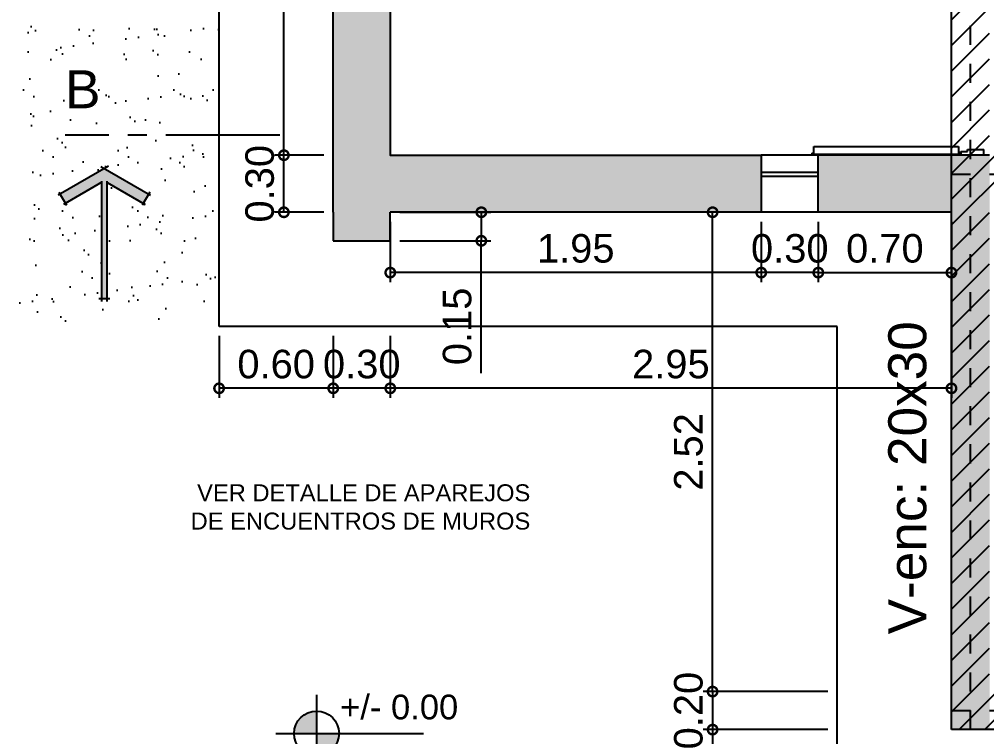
# Model space of a CAD drawing. Header units: millimetres. Extents: x 141 to 475, y -20 to 129.
# Drawn here: x 363.99 to 369.08, y 14.34 to 18.11 of the extents above; entities that cross this region are included whole.
import ezdxf

# ---------------------------------------------------------------- set-up
doc = ezdxf.new("R2010")
doc.units = ezdxf.units.MM
doc.header["$LTSCALE"] = 0.1
doc.header["$MEASUREMENT"] = 0
doc.header["$PDMODE"] = 3
doc.header["$PDSIZE"] = 0.1
doc.linetypes.add('ACAD_ISO04W100', pattern=[30, 24, -3, 0, -3])
doc.linetypes.add('ACAD_ISO10W100', pattern=[18, 12, -3, 0, -3])
doc.layers.get('DEFPOINTS').update_dxf_attribs({"color": 1})
for name, color, linetype in [('Carpinterias', 7, 'Continuous'), ('CONTORNO VIGA', 4, 'Continuous'), ('Cotas', 1, 'Continuous'), ('Cubierta', 7, 'Continuous'), ('EJE VIGA', 3, 'ACAD_ISO10W100'), ('ELMER', 2, 'Continuous'), ('Equipamiento', 7, 'Continuous'), ('HATCH', 10, 'Continuous'), ('Muros', 7, 'Continuous'), ('Proyecciones', 1, 'Continuous'), ('Sombras', 7, 'Continuous'), ('Textos', 7, 'Continuous')]:
    doc.layers.add(name, color=color, linetype=linetype)
doc.styles.add('ARIAL', font='arial.ttf', dxfattribs={"height": 0.18})
doc.styles.add('Diego', font='arial.ttf')
doc.styles.get("Standard").update_dxf_attribs({"font": 'arial.ttf'})
doc.dimstyles.new('Cota Diego', dxfattribs={"dimtxt": 0.185, "dimasz": 0.1, "dimexe": 0.05, "dimexo": 0.05, "dimgap": 0.05, "dimtad": 1, "dimdsep": 46, "dimtxsty": 'Standard', "dimblk": 'DOTSMALL', "dimcen": 0.05, "dimclrd": 1, "dimclre": 1, "dimclrt": 1, "dimadec": 0, "dimazin": 0, "dimtfac": 1, "dimtmove": 0, "dimatfit": 3, "dimldrblk": 'DOTSMALL', "dimfxl": 1, "dimlwe": -1, "dimarcsym": 0})

# ---------------------------------------------------------------- blocks, each defined once
blk = doc.blocks.new('SDFGBB')
blk.add_hatch(color=256).paths.add_polyline_path([(-0.3534641503283543, 0.3156360717175644), (-0.4017725409753379, 0.2319634846851111), (-4.396425202673264e-15, 1.463693672897868e-15), (0.401772540975352, 0.2319634846851115), (0.3534641503283679, 0.3156360717175654), (0.02442512495781557, 0.1256653018460636), (0.02442512495781557, 1.177012113515872), (-0.02177106178862687, 1.177012113515872), (-0.02177106178862687, 0.1241329777608655)])
for p, q in [((-0.05096273118419958, 1.177012113515872), (0.04976946438330287, 1.177012113515872)), ((-0.02177106178862687, 1.205286997512445), (-0.02177106178862687, 0.1155884806716472)), ((0.02442512495781557, 1.205286997512445), (0.02442512495781557, 0.1155884806716472)), ((-0.4120017513172343, 0.2142459726516392), (-0.3432349399864592, 0.333353583751034)), ((-0.02177106178862687, 0.1241329777608655), (-0.3695249755971446, 0.3249087935099055)), ((0.02442512495780136, 0.1256653018460554), (0.3695249755971588, 0.3249087935099055)), ((0.4120017513172485, 0.2142459726516392), (0.3432349399864734, 0.333353583751034)), ((0.03732292342441212, -0.0215483998860293), (-0.4178333662441247, 0.2412362064774527)), ((-0.03297260882378339, -0.01903674458029059), (0.4178333662441389, 0.2412362064774527))]:
    blk.add_line(p, q)
blk = doc.blocks.new('_DotSmall')
at = {"color": 0, "linetype": 'ByBlock', "const_width": 0.5}
blk.add_lwpolyline([(-0.0625, 0, 1), (0.0625, 0, 1)], format="xyb", close=True, dxfattribs=at)
blk = doc.blocks.new('*D377')
at = {"color": 1, "linetype": 'Continuous', "transparency": 16777216}
for p, q in [((368.8935268103909, 17.04937354776993), (368.8935268103909, 16.12374587622602)), ((365.9435268103911, 16.44937354777002), (365.9435268103911, 16.12374587622602))]:
    blk.add_line(p, q, dxfattribs=at)
at = {"color": 1, "linetype": 'Continuous', "lineweight": -2, "transparency": 16777216}
blk.add_line((368.8935268103909, 16.17374587622602), (365.9435268103911, 16.17374587622602), dxfattribs=at)
at = {"layer": 'DEFPOINTS', "color": 0, "linetype": 'Continuous', "transparency": 16777216}
for p in [(368.8935268103909, 17.09937354776993), (365.9435268103911, 16.49937354777002), (365.9435268103911, 16.17374587622602)]:
    blk.add_point(p, dxfattribs=at)
at = {"color": 1, "linetype": 'Continuous', "lineweight": -2, "transparency": 16777216, "xscale": 0.1, "yscale": 0.1, "zscale": 0.1, "rotation": 180}
blk.add_blockref('_DotSmall', (365.9435268103911, 16.17374587622602), dxfattribs=at)
at = {"color": 1, "linetype": 'Continuous', "lineweight": -2, "transparency": 16777216, "xscale": 0.1, "yscale": 0.1, "zscale": 0.1}
blk.add_blockref('_DotSmall', (368.8935268103909, 16.17374587622602), dxfattribs=at)
at = {"color": 1, "linetype": 'Continuous', "transparency": 16777216, "insert": (367.418526810391, 16.30033182438428), "char_height": 0.15, "attachment_point": 5}
blk.add_mtext('2.95', dxfattribs=at)
blk = doc.blocks.new('*D378')
at = {"color": 1, "linetype": 'Continuous', "transparency": 16777216}
for p, q in [((365.6435268103909, 16.44937354776979), (365.6435268103909, 16.12374587622602)), ((365.9435268103911, 16.44937354776979), (365.9435268103911, 16.12374587622602))]:
    blk.add_line(p, q, dxfattribs=at)
at = {"color": 1, "linetype": 'Continuous', "lineweight": -2, "transparency": 16777216}
blk.add_line((365.9435268103911, 16.17374587622602), (365.6435268103909, 16.17374587622602), dxfattribs=at)
at = {"layer": 'DEFPOINTS', "color": 0, "linetype": 'Continuous', "transparency": 16777216}
for p in [(365.6435268103909, 16.49937354776979), (365.9435268103911, 16.49937354776979), (365.6435268103909, 16.17374587622602)]:
    blk.add_point(p, dxfattribs=at)
at = {"color": 1, "linetype": 'Continuous', "lineweight": -2, "transparency": 16777216, "xscale": 0.1, "yscale": 0.1, "zscale": 0.1, "rotation": 180}
blk.add_blockref('_DotSmall', (365.6435268103909, 16.17374587622602), dxfattribs=at)
at = {"color": 1, "linetype": 'Continuous', "lineweight": -2, "transparency": 16777216, "xscale": 0.1, "yscale": 0.1, "zscale": 0.1}
blk.add_blockref('_DotSmall', (365.9435268103911, 16.17374587622602), dxfattribs=at)
at = {"color": 1, "linetype": 'Continuous', "transparency": 16777216, "insert": (365.793526810391, 16.30038298400228), "char_height": 0.15, "attachment_point": 5}
blk.add_mtext('0.30', dxfattribs=at)
blk = doc.blocks.new('*D379')
at = {"color": 1, "linetype": 'Continuous', "transparency": 16777216}
for p, q in [((365.593526810391, 17.39937354776989), (365.3340901626369, 17.39937354776989)), ((365.593526810391, 17.09937354777198), (365.3340901626369, 17.09937354777198))]:
    blk.add_line(p, q, dxfattribs=at)
at = {"color": 1, "linetype": 'Continuous', "lineweight": -2, "transparency": 16777216}
blk.add_line((365.3840901626369, 17.09937354777198), (365.3840901626369, 17.39937354776989), dxfattribs=at)
at = {"layer": 'DEFPOINTS', "color": 0, "linetype": 'Continuous', "transparency": 16777216}
for p in [(365.3840901626369, 17.39937354776989), (365.643526810391, 17.39937354776989), (365.643526810391, 17.09937354777198)]:
    blk.add_point(p, dxfattribs=at)
at = {"color": 1, "linetype": 'Continuous', "lineweight": -2, "transparency": 16777216, "xscale": 0.1, "yscale": 0.1, "zscale": 0.1}
for p, rotation in [((365.3840901626369, 17.39937354776989), 90), ((365.3840901626369, 17.09937354777198), 270)]:
    blk.add_blockref('_DotSmall', p, dxfattribs=dict(at, rotation=rotation))
at = {"color": 1, "linetype": 'Continuous', "transparency": 16777216, "insert": (365.2574530548599, 17.24937354776979), "char_height": 0.15, "attachment_point": 5, "rotation": 90}
blk.add_mtext('0.30', dxfattribs=at)
blk = doc.blocks.new('*D380')
at = {"color": 1, "linetype": 'Continuous', "transparency": 16777216}
for p, q in [((365.5705247168302, 20.89937354776989), (365.3340901626369, 20.89937354776989)), ((365.593526810391, 17.39937354776989), (365.3340901626369, 17.39937354776989))]:
    blk.add_line(p, q, dxfattribs=at)
at = {"color": 1, "linetype": 'Continuous', "lineweight": -2, "transparency": 16777216}
blk.add_line((365.3840901626369, 17.39937354776989), (365.3840901626369, 20.89937354776989), dxfattribs=at)
at = {"layer": 'DEFPOINTS', "color": 0, "linetype": 'Continuous', "transparency": 16777216}
for p in [(365.3840901626369, 20.89937354776989), (365.6205247168302, 20.89937354776989), (365.643526810391, 17.39937354776989)]:
    blk.add_point(p, dxfattribs=at)
at = {"color": 1, "linetype": 'Continuous', "lineweight": -2, "transparency": 16777216, "xscale": 0.1, "yscale": 0.1, "zscale": 0.1}
for p, rotation in [((365.3840901626369, 20.89937354776989), 90), ((365.3840901626369, 17.39937354776989), 270)]:
    blk.add_blockref('_DotSmall', p, dxfattribs=dict(at, rotation=rotation))
at = {"color": 1, "linetype": 'Continuous', "transparency": 16777216, "insert": (365.2574530548605, 19.14937354776978), "char_height": 0.15, "attachment_point": 5, "rotation": 90}
blk.add_mtext('3.50', dxfattribs=at)
blk = doc.blocks.new('*D382')
at = {"color": 1, "linetype": 'Continuous', "transparency": 16777216}
for p, q in [((368.1435268103912, 14.37937354776991), (367.5878593746102, 14.37937354776991)), ((368.2435268103909, 13.77937354776935), (367.5878593746102, 13.77937354776935))]:
    blk.add_line(p, q, dxfattribs=at)
at = {"color": 1, "linetype": 'Continuous', "lineweight": -2, "transparency": 16777216}
blk.add_line((367.6378593746102, 14.37937354776991), (367.6378593746102, 13.77937354776935), dxfattribs=at)
at = {"layer": 'DEFPOINTS', "color": 0, "linetype": 'Continuous', "transparency": 16777216}
for p in [(368.1935268103912, 14.37937354776991), (367.6378593746102, 13.77937354776935), (368.2935268103909, 13.77937354776935)]:
    blk.add_point(p, dxfattribs=at)
at = {"color": 1, "linetype": 'Continuous', "lineweight": -2, "transparency": 16777216, "xscale": 0.1, "yscale": 0.1, "zscale": 0.1}
for p, rotation in [((367.6378593746102, 14.37937354776991), 90), ((367.6378593746102, 13.77937354776935), 270)]:
    blk.add_blockref('_DotSmall', p, dxfattribs=dict(at, rotation=rotation))
at = {"color": 1, "linetype": 'Continuous', "transparency": 16777216, "insert": (367.5112734264513, 13.97937354775776), "char_height": 0.15, "attachment_point": 5, "rotation": 90}
blk.add_mtext('0.60', dxfattribs=at)
blk = doc.blocks.new('Nivel Planta')
at = {"layer": 'Cubierta'}
h = blk.add_hatch(color=1, dxfattribs=at)
h.paths.add_polyline_path([(509.8506787172729, 209.4130549533734, 0.4142135623730849), (509.732702954717, 209.2950791908175), (509.8506787172728, 209.2950791908175)])
h.paths.add_polyline_path([(509.9686544798288, 209.2950791908175), (509.8506787172728, 209.2950791908175), (509.8506787172729, 209.1771034282616, 0.4142135623730849)])
at = {"layer": 'Cotas', "color": 1}
for p, q in [((509.8506787172729, 209.4985706624419), (509.8506787172729, 209.0904206998978)), ((509.636122909666, 209.2950791908175), (510.4130989294882, 209.2950791908175))]:
    blk.add_line(p, q, dxfattribs=at)
blk.add_circle((509.8506787172729, 209.2950791908175), 0.1179757625559026, dxfattribs=at)
blk = doc.blocks.new('*D392')
at = {"color": 1, "linetype": 'Continuous', "transparency": 16777216}
for p, q in [((367.843526810391, 17.09937354776994), (367.5878593746102, 17.09937354776994)), ((368.243526810391, 14.57937354776981), (367.5878593746102, 14.57937354776981))]:
    blk.add_line(p, q, dxfattribs=at)
at = {"color": 1, "linetype": 'Continuous', "lineweight": -2, "transparency": 16777216}
blk.add_line((367.6378593746102, 14.57937354776981), (367.6378593746102, 17.09937354776994), dxfattribs=at)
at = {"layer": 'DEFPOINTS', "color": 0, "linetype": 'Continuous', "transparency": 16777216}
for p in [(367.6378593746102, 17.09937354776994), (367.893526810391, 17.09937354776994), (368.293526810391, 14.57937354776981)]:
    blk.add_point(p, dxfattribs=at)
at = {"color": 1, "linetype": 'Continuous', "lineweight": -2, "transparency": 16777216, "xscale": 0.1, "yscale": 0.1, "zscale": 0.1}
for p, rotation in [((367.6378593746102, 17.09937354776994), 90), ((367.6378593746102, 14.57937354776981), 270)]:
    blk.add_blockref('_DotSmall', p, dxfattribs=dict(at, rotation=rotation))
at = {"color": 1, "linetype": 'Continuous', "transparency": 16777216, "insert": (367.5112734264519, 15.83937354776977), "char_height": 0.15, "attachment_point": 5, "rotation": 90}
blk.add_mtext('2.52', dxfattribs=at)
blk = doc.blocks.new('*D393')
at = {"color": 1, "linetype": 'Continuous', "transparency": 16777216}
for p, q in [((368.243526810391, 14.57937354776981), (367.5878593746102, 14.57937354776981)), ((368.2435268103909, 14.37937354776982), (367.5878593746102, 14.37937354776982))]:
    blk.add_line(p, q, dxfattribs=at)
at = {"color": 1, "linetype": 'Continuous', "lineweight": -2, "transparency": 16777216}
blk.add_line((367.6378593746102, 14.57937354776981), (367.6378593746102, 14.37937354776982), dxfattribs=at)
at = {"layer": 'DEFPOINTS', "color": 0, "linetype": 'Continuous', "transparency": 16777216}
for p in [(368.293526810391, 14.57937354776981), (367.6378593746102, 14.37937354776982), (368.2935268103909, 14.37937354776982)]:
    blk.add_point(p, dxfattribs=at)
at = {"color": 1, "linetype": 'Continuous', "lineweight": -2, "transparency": 16777216, "xscale": 0.1, "yscale": 0.1, "zscale": 0.1}
for p, rotation in [((367.6378593746102, 14.57937354776981), 90), ((367.6378593746102, 14.37937354776982), 270)]:
    blk.add_blockref('_DotSmall', p, dxfattribs=dict(at, rotation=rotation))
at = {"color": 1, "linetype": 'Continuous', "transparency": 16777216, "insert": (367.5112734264513, 14.47937354776984), "char_height": 0.15, "attachment_point": 5, "rotation": 90}
blk.add_mtext('0.20', dxfattribs=at)
blk = doc.blocks.new('*D395')
at = {"color": 1, "linetype": 'Continuous', "transparency": 16777216}
for p, q in [((367.8935268103909, 17.04937354777197), (367.8935268103909, 16.73207136938037)), ((368.1935268103908, 17.04937354776993), (368.1935268103908, 16.73207136938037))]:
    blk.add_line(p, q, dxfattribs=at)
at = {"color": 1, "linetype": 'Continuous', "lineweight": -2, "transparency": 16777216}
blk.add_line((368.1935268103908, 16.78207136938038), (367.8935268103909, 16.78207136938038), dxfattribs=at)
at = {"layer": 'DEFPOINTS', "color": 0, "linetype": 'Continuous', "transparency": 16777216}
for p in [(367.8935268103909, 17.09937354777198), (368.1935268103908, 17.09937354776993), (367.8935268103909, 16.78207136938038)]:
    blk.add_point(p, dxfattribs=at)
at = {"color": 1, "linetype": 'Continuous', "lineweight": -2, "transparency": 16777216, "xscale": 0.1, "yscale": 0.1, "zscale": 0.1, "rotation": 180}
blk.add_blockref('_DotSmall', (367.8935268103909, 16.78207136938038), dxfattribs=at)
at = {"color": 1, "linetype": 'Continuous', "lineweight": -2, "transparency": 16777216, "xscale": 0.1, "yscale": 0.1, "zscale": 0.1}
blk.add_blockref('_DotSmall', (368.1935268103908, 16.78207136938038), dxfattribs=at)
at = {"color": 1, "linetype": 'Continuous', "transparency": 16777216, "insert": (368.0435268103909, 16.90870847715664), "char_height": 0.15, "attachment_point": 5}
blk.add_mtext('0.30', dxfattribs=at)
blk = doc.blocks.new('*D396')
at = {"color": 1, "linetype": 'Continuous', "transparency": 16777216}
for p, q in [((368.1935268103908, 17.04937354776993), (368.1935268103908, 16.73207136938037)), ((368.8935268103909, 17.04937354776993), (368.8935268103909, 16.73207136938037))]:
    blk.add_line(p, q, dxfattribs=at)
at = {"color": 1, "linetype": 'Continuous', "lineweight": -2, "transparency": 16777216}
blk.add_line((368.1935268103908, 16.78207136938038), (368.8935268103909, 16.78207136938038), dxfattribs=at)
at = {"layer": 'DEFPOINTS', "color": 0, "linetype": 'Continuous', "transparency": 16777216}
for p in [(368.1935268103908, 17.09937354776993), (368.8935268103909, 17.09937354776993), (368.8935268103909, 16.78207136938038)]:
    blk.add_point(p, dxfattribs=at)
at = {"color": 1, "linetype": 'Continuous', "lineweight": -2, "transparency": 16777216, "xscale": 0.1, "yscale": 0.1, "zscale": 0.1, "rotation": 180}
blk.add_blockref('_DotSmall', (368.1935268103908, 16.78207136938038), dxfattribs=at)
at = {"color": 1, "linetype": 'Continuous', "lineweight": -2, "transparency": 16777216, "xscale": 0.1, "yscale": 0.1, "zscale": 0.1}
blk.add_blockref('_DotSmall', (368.8935268103909, 16.78207136938038), dxfattribs=at)
at = {"color": 1, "linetype": 'Continuous', "transparency": 16777216, "insert": (368.5435268103909, 16.90865731753863), "char_height": 0.15, "attachment_point": 5}
blk.add_mtext('0.70', dxfattribs=at)
blk = doc.blocks.new('*D397')
at = {"color": 1, "linetype": 'Continuous', "transparency": 16777216}
for p, q in [((365.9435268103908, 17.04937354777197), (365.9435268103908, 16.73207136938037)), ((367.8935268103909, 17.04937354776993), (367.8935268103909, 16.73207136938037))]:
    blk.add_line(p, q, dxfattribs=at)
at = {"color": 1, "linetype": 'Continuous', "lineweight": -2, "transparency": 16777216}
blk.add_line((367.8935268103909, 16.78207136938038), (365.9435268103908, 16.78207136938038), dxfattribs=at)
at = {"layer": 'DEFPOINTS', "color": 0, "linetype": 'Continuous', "transparency": 16777216}
for p in [(365.9435268103908, 17.09937354777198), (367.8935268103909, 17.09937354776993), (365.9435268103908, 16.78207136938038)]:
    blk.add_point(p, dxfattribs=at)
at = {"color": 1, "linetype": 'Continuous', "lineweight": -2, "transparency": 16777216, "xscale": 0.1, "yscale": 0.1, "zscale": 0.1, "rotation": 180}
blk.add_blockref('_DotSmall', (365.9435268103908, 16.78207136938038), dxfattribs=at)
at = {"color": 1, "linetype": 'Continuous', "lineweight": -2, "transparency": 16777216, "xscale": 0.1, "yscale": 0.1, "zscale": 0.1}
blk.add_blockref('_DotSmall', (367.8935268103909, 16.78207136938038), dxfattribs=at)
at = {"color": 1, "linetype": 'Continuous', "transparency": 16777216, "insert": (366.9185268103909, 16.90865731753863), "char_height": 0.15, "attachment_point": 5}
blk.add_mtext('1.95', dxfattribs=at)
blk = doc.blocks.new('*D398')
at = {"color": 1, "linetype": 'Continuous', "transparency": 16777216}
for p, q in [((365.043526810391, 16.44937354776979), (365.043526810391, 16.12374587622605)), ((365.6435268103909, 16.44937354776979), (365.6435268103909, 16.12374587622605))]:
    blk.add_line(p, q, dxfattribs=at)
at = {"color": 1, "linetype": 'Continuous', "lineweight": -2, "transparency": 16777216}
blk.add_line((365.6435268103909, 16.17374587622605), (365.043526810391, 16.17374587622605), dxfattribs=at)
at = {"layer": 'DEFPOINTS', "color": 0, "linetype": 'Continuous', "transparency": 16777216}
for p in [(365.043526810391, 16.49937354776979), (365.6435268103909, 16.49937354776979), (365.043526810391, 16.17374587622605)]:
    blk.add_point(p, dxfattribs=at)
at = {"color": 1, "linetype": 'Continuous', "lineweight": -2, "transparency": 16777216, "xscale": 0.1, "yscale": 0.1, "zscale": 0.1, "rotation": 180}
blk.add_blockref('_DotSmall', (365.043526810391, 16.17374587622605), dxfattribs=at)
at = {"color": 1, "linetype": 'Continuous', "lineweight": -2, "transparency": 16777216, "xscale": 0.1, "yscale": 0.1, "zscale": 0.1}
blk.add_blockref('_DotSmall', (365.6435268103909, 16.17374587622605), dxfattribs=at)
at = {"color": 1, "linetype": 'Continuous', "transparency": 16777216, "insert": (365.3435268103909, 16.3003318243843), "char_height": 0.15, "attachment_point": 5}
blk.add_mtext('0.60', dxfattribs=at)
blk = doc.blocks.new('*D399')
at = {"color": 1, "linetype": 'Continuous', "transparency": 16777216}
for p, q in [((365.993526810391, 17.09937354777198), (366.4721277710028, 17.09937354777198)), ((365.993526810391, 16.94937354777198), (366.4721277710028, 16.94937354777198))]:
    blk.add_line(p, q, dxfattribs=at)
at = {"color": 1, "linetype": 'Continuous', "lineweight": -2, "transparency": 16777216}
for p in [(366.4221277710027, 17.09937354777198), (366.4221277710027, 16.25399496659664)]:
    blk.add_line(p, (366.4221277710027, 16.94937354777198), dxfattribs=at)
at = {"layer": 'DEFPOINTS', "color": 0, "linetype": 'Continuous', "transparency": 16777216}
for p in [(365.9435268103909, 17.09937354777198), (365.943526810391, 16.94937354777198), (366.4221277710027, 16.94937354777198)]:
    blk.add_point(p, dxfattribs=at)
at = {"color": 1, "linetype": 'Continuous', "lineweight": -2, "transparency": 16777216, "xscale": 0.1, "yscale": 0.1, "zscale": 0.1}
for p, rotation in [((366.4221277710027, 17.09937354777198), 90), ((366.4221277710027, 16.94937354777198), 270)]:
    blk.add_blockref('_DotSmall', p, dxfattribs=dict(at, rotation=rotation))
at = {"color": 1, "linetype": 'Continuous', "transparency": 16777216, "insert": (366.2955418228444, 16.49937354776979), "char_height": 0.15, "attachment_point": 5, "rotation": 90}
blk.add_mtext('0.15', dxfattribs=at)

msp = doc.modelspace()

# ---------------------------------------------------------------- hatches: boundary and pattern name
at = {"layer": 'ELMER', "linetype": 'Continuous', "transparency": 33554559}
h = msp.add_hatch(color=10, dxfattribs=at)
h.dxf.hatch_style = 1
edge = h.paths.add_edge_path()
edge.add_line((365.9435268103908, 20.89937354776988), (368.0435268103907, 20.89937354776988))
edge.add_line((368.0435268103907, 20.89937354776988), (368.0435268103907, 21.19937354776984))
edge.add_line((368.0435268103907, 21.19937354776984), (365.9435268103909, 21.19937354777004))
edge.add_line((365.9435268103909, 21.19937354777004), (365.9435268103909, 21.34937354777007))
edge.add_line((365.9435268103909, 21.34937354777007), (365.6435268103909, 21.34937354777007))
edge.add_line((365.6435268103909, 21.34937354777007), (365.6435268103909, 21.19937354777007))
edge.add_line((365.6435268103909, 21.19937354777007), (365.6435268103909, 18.73340601558426))
edge.add_arc((365.809292491025, 17.24539293601208), 1.497217815100397, 84.85619192397701, 96.35658041541808, ccw=False)
edge.add_line((365.9435268103908, 18.73658116469362), (365.9435268103908, 20.89937354776988))
edge = h.paths.add_edge_path()
edge.add_arc((365.809292491025, 17.24539293601208), 1.497217815100399, 84.85619192397697, 96.35658041541815)
edge.add_line((365.6435268103909, 18.73340601558426), (365.6435268103909, 17.09937354777198))
edge.add_line((365.6435268103909, 17.09937354777198), (365.6435268103909, 16.94937354777197))
edge.add_line((365.6435268103909, 16.94937354777197), (365.9435268103909, 16.94937354777197))
edge.add_line((365.9435268103909, 16.94937354777197), (365.9435268103908, 17.09937354777198))
edge.add_line((365.9435268103908, 17.09937354777198), (367.2993728660761, 17.09937354777198))
edge.add_arc((365.8092924910253, 17.24539293601227), 1.497217815100271, 354.403209465585, 359.9999999999923)
edge.add_arc((365.8092924910249, 17.245392936012), 1.49721781510064, 2.447205046648262e-12, 5.90299291219808)
edge.add_line((367.2985712282176, 17.39937354777969), (365.9435268103908, 17.39937354776988))
edge.add_line((365.9435268103908, 17.39937354776988), (365.9435268103908, 18.73658116469362))
edge = h.paths.add_edge_path()
edge.add_line((367.8935268103911, 17.39937354778398), (367.2985712282176, 17.39937354777969))
edge.add_arc((365.8092924910249, 17.245392936012), 1.497217815100641, 2.3874235921539366e-12, 5.902992912197988, ccw=False)
edge.add_arc((365.8092924910253, 17.24539293601227), 1.497217815100271, 354.403209465585, 359.9999999999924, ccw=False)
edge.add_line((367.2993728660761, 17.09937354777198), (367.8935268103909, 17.09937354777198))
edge.add_line((367.8935268103909, 17.09937354777198), (367.8935268103911, 17.39937354778398))
h.paths.add_polyline_path([(369.0935268103909, 17.39937354776988), (368.1935268103908, 17.39937354776988), (368.1935268103908, 17.09937354776993), (368.8935268103909, 17.09937354776993), (368.8935268103909, 14.3793735477699), (369.0935268103909, 14.3793735477699)])
h.paths.add_polyline_path([(370.843526810391, 14.87937354776959), (370.994699182846, 14.87937354776965), (370.9946991828459, 15.17937354776963), (370.8441129966184, 15.17937354776963), (370.8435268103908, 17.19937354776961), (370.6935268103908, 17.19937354776961), (370.6935268103908, 14.57937354776972), (369.3935268103909, 14.57937354776972), (369.3935268103909, 14.3793735477699), (370.8435268103909, 14.3793735477699)])
h.paths.add_polyline_path([(372.9435268103908, 15.17937354777008), (371.8946991828526, 15.17937354777017), (371.8946991828526, 14.87937354776982), (372.9435268103908, 14.8793735477699)])
h.paths.add_polyline_path([(373.993526810393, 22.19937354777018), (373.8435268103909, 22.19937354777029), (373.8435268103996, 13.97937354776845), (373.9935268103941, 13.9793735477697)])
h.paths.add_polyline_path([(374.1435268103909, 22.19937354777007), (373.993526810393, 22.19937354777018), (373.9935268103941, 13.9793735477697), (374.1435268103943, 13.97937354777095)])
h.paths.add_polyline_path([(370.8435268103909, 20.89937354777011), (371.543526810391, 20.89937354777011), (371.5435268103907, 21.19937354777007), (370.4935268103908, 21.19937354777007), (370.493526810391, 20.99937354777002), (370.6935268103908, 20.99937354777002), (370.6935268103908, 18.34937354777016), (369.9435268103908, 18.34937354777016), (369.9435268103908, 18.19937354777007), (370.8435268103909, 18.19937354777007)])
h.paths.add_polyline_path([(369.1435268103975, 18.39937354776988), (369.0935268103975, 18.39937354777011), (369.0935268103975, 20.99937354776979), (369.2935268103907, 20.99937354776957), (369.2935268103976, 21.19937354777052), (369.0935268103975, 21.19937354777007), (369.0935268103975, 22.19937354776987), (368.9435268104049, 22.19937354776984), (368.9435268103977, 18.19937354777007), (369.1435268103975, 18.19937354777007)])
h.paths.add_polyline_path([(372.9435268103908, 21.19937354777007), (372.1435268103909, 21.19937354777007), (372.1435268103909, 20.89937354777011), (372.9435268103908, 20.89937354777011)])
at = {"layer": 'HATCH', "true_color": 0xf26722, "transparency": 33554559}
h = msp.add_hatch(dxfattribs=at)
h.set_pattern_fill('AR-SAND', color=30, scale=0.005)
h.set_pattern_definition([(37.50000000000001, (177.9386646775976, -3.598047072206512), (-0.008000156479920228, 0.2447066186646712), [0, -0.19304, 0, -0.2159, 0, -0.206375]), (7.499999999999999, (177.9386646775976, -3.598047072206512), (0.2247616415690013, 0.3584125502841771), [0, -0.10414, 0, -0.17399, 0, -0.06667500000000001]), (327.5, (177.7824546775976, -3.598047072206512), (0.395496185120729, 0.000718592339272881), [0, -0.0635, 0, -0.2286, 0, -0.29845]), (317.5, (177.7824546775976, -3.598047072206512), (0.3817782262361486, 0.1114646616286081), [0, -0.03175, 0, -0.14986, 0, -0.17145])])
h.paths.add_polyline_path([(365.0435268103907, 21.79937354776997), (363.9935268103924, 21.79937354776996), (363.9935268103924, 16.49937354776979), (365.043526810391, 16.49937354776979)])
h.paths.add_polyline_path([(364.440286371744, 17.3295627923227), (364.6734870548704, 17.19492431514449), (364.6454474340634, 17.14635826728181), (364.4544634377321, 17.25662292897456), (364.4544634377321, 16.64639009900333), (364.4276498026317, 16.64639009900333), (364.4276498026317, 17.25751233526043), (364.2351253094247, 17.14635826728183), (364.2070856886177, 17.1949243151445)], flags=16)
h.paths.add_polyline_path([(364.1632392654615, 17.53667229119586), (364.4495967006593, 17.53667229119583), (364.4495967006593, 17.94881417386976), (364.1632392654615, 17.94881417386981)], flags=24)
at = {"layer": 'Sombras', "true_color": 0x2776bb}
h = msp.add_hatch(dxfattribs=at)
h.set_pattern_fill('ANSI31', color=152, scale=0.03)
h.set_pattern_definition([(45, (162.1018494775889, -3.598047072206512), (-0.06735192090801866, 0.06735192090801866), [])])
h.paths.add_polyline_path([(374.1435268103925, 22.19937354777021), (370.8435268103909, 22.19937354776984), (368.8935268104049, 22.19937354776984), (368.8935268104049, 21.19937354777015), (368.8935268104049, 17.09937354776993), (368.8935268104049, 14.3793735477699), (370.6935268103908, 14.37937354777263), (370.6935268103908, 13.97937354776981), (374.1435268103926, 13.97937354776988)])
h.paths.add_polyline_path([(370.8435268104001, 21.19937354777019), (370.8435268103927, 21.99937354776984), (373.8435268103918, 21.99937354776984), (373.8435268103913, 21.19937354777028)], flags=16)
h.paths.add_polyline_path([(370.843526810402, 20.9993735477702), (373.8435268103975, 20.99937354777028), (373.8435268103931, 15.07937354776732), (370.8435268104566, 15.07937354776959)], flags=16)
h.paths.add_polyline_path([(370.6935268103907, 21.19937354777019), (369.093526810403, 21.19937354777015), (369.0935268104045, 21.99937354776984), (370.6935268103907, 21.99937354776984)], flags=16)
h.paths.add_polyline_path([(370.6935268103907, 20.9993735477702), (370.6935268103908, 17.39937354776963), (369.093526810396, 17.39937354776961), (369.0935268104026, 20.99937354777015)], flags=16)
h.paths.add_polyline_path([(370.6935268103908, 17.19937354776962), (370.6935268103908, 14.57937354776972), (369.0935268103909, 14.57937354776972), (369.0935268103956, 17.19937354776961)], flags=16)
h.paths.add_polyline_path([(370.8435268104585, 14.87937354776959), (373.8435268103993, 14.87937354776732), (373.8435268103988, 14.17937354777024), (370.8435268104649, 14.17937354776983)], flags=16)

# ---------------------------------------------------------------- linework, layer by layer
at = {"layer": 'Carpinterias', "color": 2, "ltscale": 0.08, "transparency": 33554559}
for p, q in [((368.1700816858109, 17.44437354777132), (368.9300816858105, 17.44437354776996)), ((368.1700816858107, 17.40937354777147), (368.1700816858109, 17.44437354777132)), ((368.9300816858109, 17.4443735477695), (368.9300816858112, 17.40937354776965)), ((368.1600816858107, 17.40937354777147), (368.1700816858107, 17.40937354777147)), ((368.1600816858107, 17.40937354777147), (368.1600816858107, 17.40437354777136)), ((368.1600816858107, 17.40437354776999), (368.9400816858107, 17.40437354776999)), ((368.9400816858107, 17.40937354776965), (368.9300816858105, 17.40937354776965)), ((368.9400816858107, 17.40937354776965), (368.9400816858107, 17.40437354776999)), ((368.9435268103908, 17.39937354776988), (368.9435268103908, 17.41937354776987)), ((368.9435268103908, 17.41937354776987), (368.9785268103907, 17.41937354776987)), ((368.9785268103907, 17.42937354777008), (369.0635268103907, 17.42937354777008)), ((368.9785268103907, 17.41937354776987), (368.9785268103907, 17.42937354777008)), ((369.0635268103907, 17.39937354776988), (369.0635268103907, 17.42937354777008))]:
    msp.add_line(p, q, dxfattribs=at)
at = {"layer": 'Carpinterias', "color": 2, "transparency": 33554559}
for p, q in [((368.1935268103911, 17.39937354778375), (367.8935268103911, 17.39937354778398)), ((368.1935268103922, 17.30770094589037), (367.893526810392, 17.3077009458906)), ((368.193526810392, 17.2877009459029), (367.893526810392, 17.28770094590494)), ((368.1935268103908, 17.09937354776993), (367.8935268103909, 17.09937354777198))]:
    msp.add_line(p, q, dxfattribs=at)
at = {"layer": 'Carpinterias', "color": 1, "ltscale": 0.08, "transparency": 33554559}
msp.add_circle((368.9400816858107, 17.40937354776965), 0.003445124580252923, dxfattribs=at)
at = {"layer": 'CONTORNO VIGA'}
for p, q in [((368.8935268104049, 17.09937354776993), (368.8935268104049, 21.19937354777015)), ((368.8935268104049, 14.3793735477699), (368.8935268104049, 17.09937354776993)), ((370.6935268103945, 14.37937354777263), (368.8935268104049, 14.3793735477699))]:
    msp.add_line(p, q, dxfattribs=at)
at = {"layer": 'EJE VIGA', "ltscale": 0.05}
for p, q in [((368.9935268103909, 14.37937354777006), (368.9935268103909, 22.19937354776984)), ((368.8935268104049, 17.29937354776962), (370.8435268104362, 17.29937354776963)), ((368.893526810405, 14.4793735477709), (370.8435268104622, 14.4793735477709))]:
    msp.add_line(p, q, dxfattribs=at)
at = {"layer": 'Equipamiento', "color": 2, "transparency": 33554559}
for p, q in [((365.043526810391, 16.49937354776979), (365.0435268103907, 21.79937354776997)), ((368.2935268103909, 16.49937354776979), (365.043526810391, 16.49937354776979)), ((368.2935268103908, 13.77937354776934), (368.2935268103909, 16.49937354776979))]:
    msp.add_line(p, q, dxfattribs=at)
at = {"layer": 'Muros', "color": 5, "transparency": 33554559}
for p, q in [((368.1935268103908, 17.09937354776993), (368.1935268103908, 17.39937354776988)), ((369.0935268103909, 17.39937354776988), (368.1935268103908, 17.39937354776988)), ((365.6435268103909, 17.09937354777198), (365.6435268103909, 16.94937354777197)), ((365.9435268103909, 16.94937354777197), (365.9435268103908, 17.09937354777198)), ((368.8935268103909, 17.09937354776993), (368.1935268103908, 17.09937354776993)), ((368.8935268103909, 14.3793735477699), (368.8935268103909, 17.09937354776993)), ((365.6435268103909, 16.94937354777197), (365.9435268103909, 16.94937354777197)), ((369.0935268103909, 14.3793735477699), (368.8935268103909, 14.3793735477699))]:
    msp.add_line(p, q, dxfattribs=at)
for points in [[(365.6435268103909, 17.09937354777198), (365.6435268103909, 21.19937354777007)], [(365.9435268103909, 21.19937354777004), (368.0435268103907, 21.19937354776984), (368.0435268103907, 20.89937354776988), (365.9435268103908, 20.89937354776988), (365.9435268103908, 17.39937354776988), (367.8935268103911, 17.39937354778398), (367.8935268103909, 17.09937354777198)], [(367.8935268103909, 17.09937354777198), (365.9435268103908, 17.09937354777198)]]:
    msp.add_lwpolyline(points, dxfattribs=at)
at = {"layer": 'Proyecciones', "color": 8, "linetype": 'ACAD_ISO04W100', "ltscale": 0.25, "transparency": 33554559}
msp.add_line((365.363368491424, 17.5054123773099), (364.2339897898165, 17.5054123773099), dxfattribs=at)

# ---------------------------------------------------------------- block references
at = {"layer": 'Cubierta', "color": 1, "transparency": 33554559}
msp.add_blockref('Nivel Planta', (-144.2946041146289, -194.9359316556414), dxfattribs=at)
at = {"layer": 'Textos', "color": 8, "ltscale": 0.01, "transparency": 33554559, "xscale": -0.5804296196057521, "yscale": 0.5804296196057521, "zscale": 0.5804296196057521, "rotation": 180}
msp.add_blockref('SDFGBB', (364.440286371744, 17.3295627923227), dxfattribs=at)

# ---------------------------------------------------------------- texts
at = {"layer": 'Cubierta', "color": 1, "transparency": 33554559, "insert": (365.6799150051087, 14.56333316201462), "char_height": 0.26, "width": 1.302589294302049, "attachment_point": 1}
msp.add_mtext('{\\H0.5x;+/- 0.00}', dxfattribs=at)
at = {"layer": 'Textos', "color": 8, "ltscale": 0.01, "transparency": 33554559, "insert": (364.2337031126648, 17.84588102243733), "char_height": 0.2, "width": 0.349668871870108, "attachment_point": 1, "style": 'Diego'}
msp.add_mtext('B', dxfattribs=at)
at = {"layer": 'Textos', "color": 2, "ltscale": 0.01, "insert": (368.5612406089747, 14.88021766367694), "char_height": 0.2, "width": 1.851522600449552, "attachment_point": 1, "rotation": 90, "style": 'ARIAL'}
msp.add_mtext('V-enc: 20x30', dxfattribs=at)
at = {"layer": 'Textos', "color": 1, "transparency": 33554559, "insert": (366.6795055589222, 15.66914649028881), "char_height": 0.08918023166584568, "width": 1.801780890117974, "attachment_point": 3}
msp.add_mtext('VER DETALLE DE APAREJOS DE ENCUENTROS DE MUROS ', dxfattribs=at)

# ---------------------------------------------------------------- dimensions: what is measured, and where the dimension line sits
at = {"color": 1, "linetype": 'Continuous', "transparency": 33554559}
for base, p1, p2, picture, middle in [((365.3840901626369, 20.89937354776989), (365.6435268103909, 17.39937354776988), (365.6205247168301, 20.89937354776988), '*D380', (365.2574530548605, 19.14937354776978)), ((367.6378593746102, 17.09937354776994), (368.2935268103909, 14.5793735477698), (367.8935268103909, 17.09937354776993), '*D392', (367.5112734264519, 15.83937354776977))]:
    dim = msp.add_linear_dim(base=base, p1=p1, p2=p2, angle=90, dimstyle='Cota Diego', override={"dimtxt": 0.15, "dimzin": 0, "dimtmove": 1, "dimfxl": 0.08}, dxfattribs=at)
    dim.commit()
    dim.dimension.update_dxf_attribs({"geometry": picture, "text_midpoint": middle})
for base, p1, p2, picture, middle in [((365.3840901626369, 17.39937354776989), (365.6435268103909, 17.09937354777198), (365.6435268103909, 17.39937354776988), '*D379', (365.3840901626362, 17.24937354776979)), ((366.4221277710027, 16.94937354777198), (365.9435268103908, 17.09937354777198), (365.9435268103909, 16.94937354777197), '*D399', (366.4221277710022, 16.49937354776979)), ((367.6378593746102, 14.37937354776982), (368.2935268103909, 14.5793735477698), (368.2935268103908, 14.37937354776982), '*D393', (367.6378593746095, 14.47937354776984)), ((367.6378593746102, 13.77937354776935), (368.1935268103911, 14.3793735477699), (368.2935268103908, 13.77937354776934), '*D382', (367.6378593746095, 13.97937354775776))]:
    dim = msp.add_linear_dim(base=base, p1=p1, p2=p2, angle=90, dimstyle='Cota Diego', override={"dimtxt": 0.15, "dimzin": 0, "dimtmove": 1, "dimfxl": 0.08}, dxfattribs=at)
    dim.commit()
    dim.dimension.update_dxf_attribs({"geometry": picture, "text_midpoint": middle, "dimtype": 160})
for base, p1, p2, picture, middle in [((365.9435268103911, 16.17374587622602), (368.8935268103909, 17.09937354776993), (365.9435268103911, 16.49937354777002), '*D377', (367.418526810391, 16.30033182438428)), ((365.9435268103908, 16.78207136938038), (367.8935268103909, 17.09937354776993), (365.9435268103908, 17.09937354777198), '*D397', (366.9185268103909, 16.90865731753863)), ((368.8935268103909, 16.78207136938038), (368.1935268103908, 17.09937354776993), (368.8935268103909, 17.09937354776993), '*D396', (368.5435268103909, 16.90865731753863)), ((365.043526810391, 16.17374587622605), (365.6435268103909, 16.49937354776979), (365.043526810391, 16.49937354776979), '*D398', (365.3435268103909, 16.3003318243843))]:
    dim = msp.add_linear_dim(base=base, p1=p1, p2=p2, dimstyle='Cota Diego', override={"dimtxt": 0.15, "dimzin": 0, "dimtmove": 1, "dimfxl": 0.08}, dxfattribs=at)
    dim.commit()
    dim.dimension.update_dxf_attribs({"geometry": picture, "text_midpoint": middle})
for base, p1, p2, picture, middle in [((367.8935268103909, 16.78207136938038), (368.1935268103908, 17.09937354776993), (367.8935268103909, 17.09937354777198), '*D395', (368.0435268103909, 16.78207136938038)), ((365.6435268103909, 16.17374587622602), (365.9435268103911, 16.49937354776979), (365.6435268103909, 16.49937354776979), '*D378', (365.793526810391, 16.17374587622602))]:
    dim = msp.add_linear_dim(base=base, p1=p1, p2=p2, dimstyle='Cota Diego', override={"dimtxt": 0.15, "dimzin": 0, "dimtmove": 1, "dimfxl": 0.08}, dxfattribs=at)
    dim.commit()
    dim.dimension.update_dxf_attribs({"geometry": picture, "text_midpoint": middle, "dimtype": 160})

doc.saveas('drawing.dxf')
